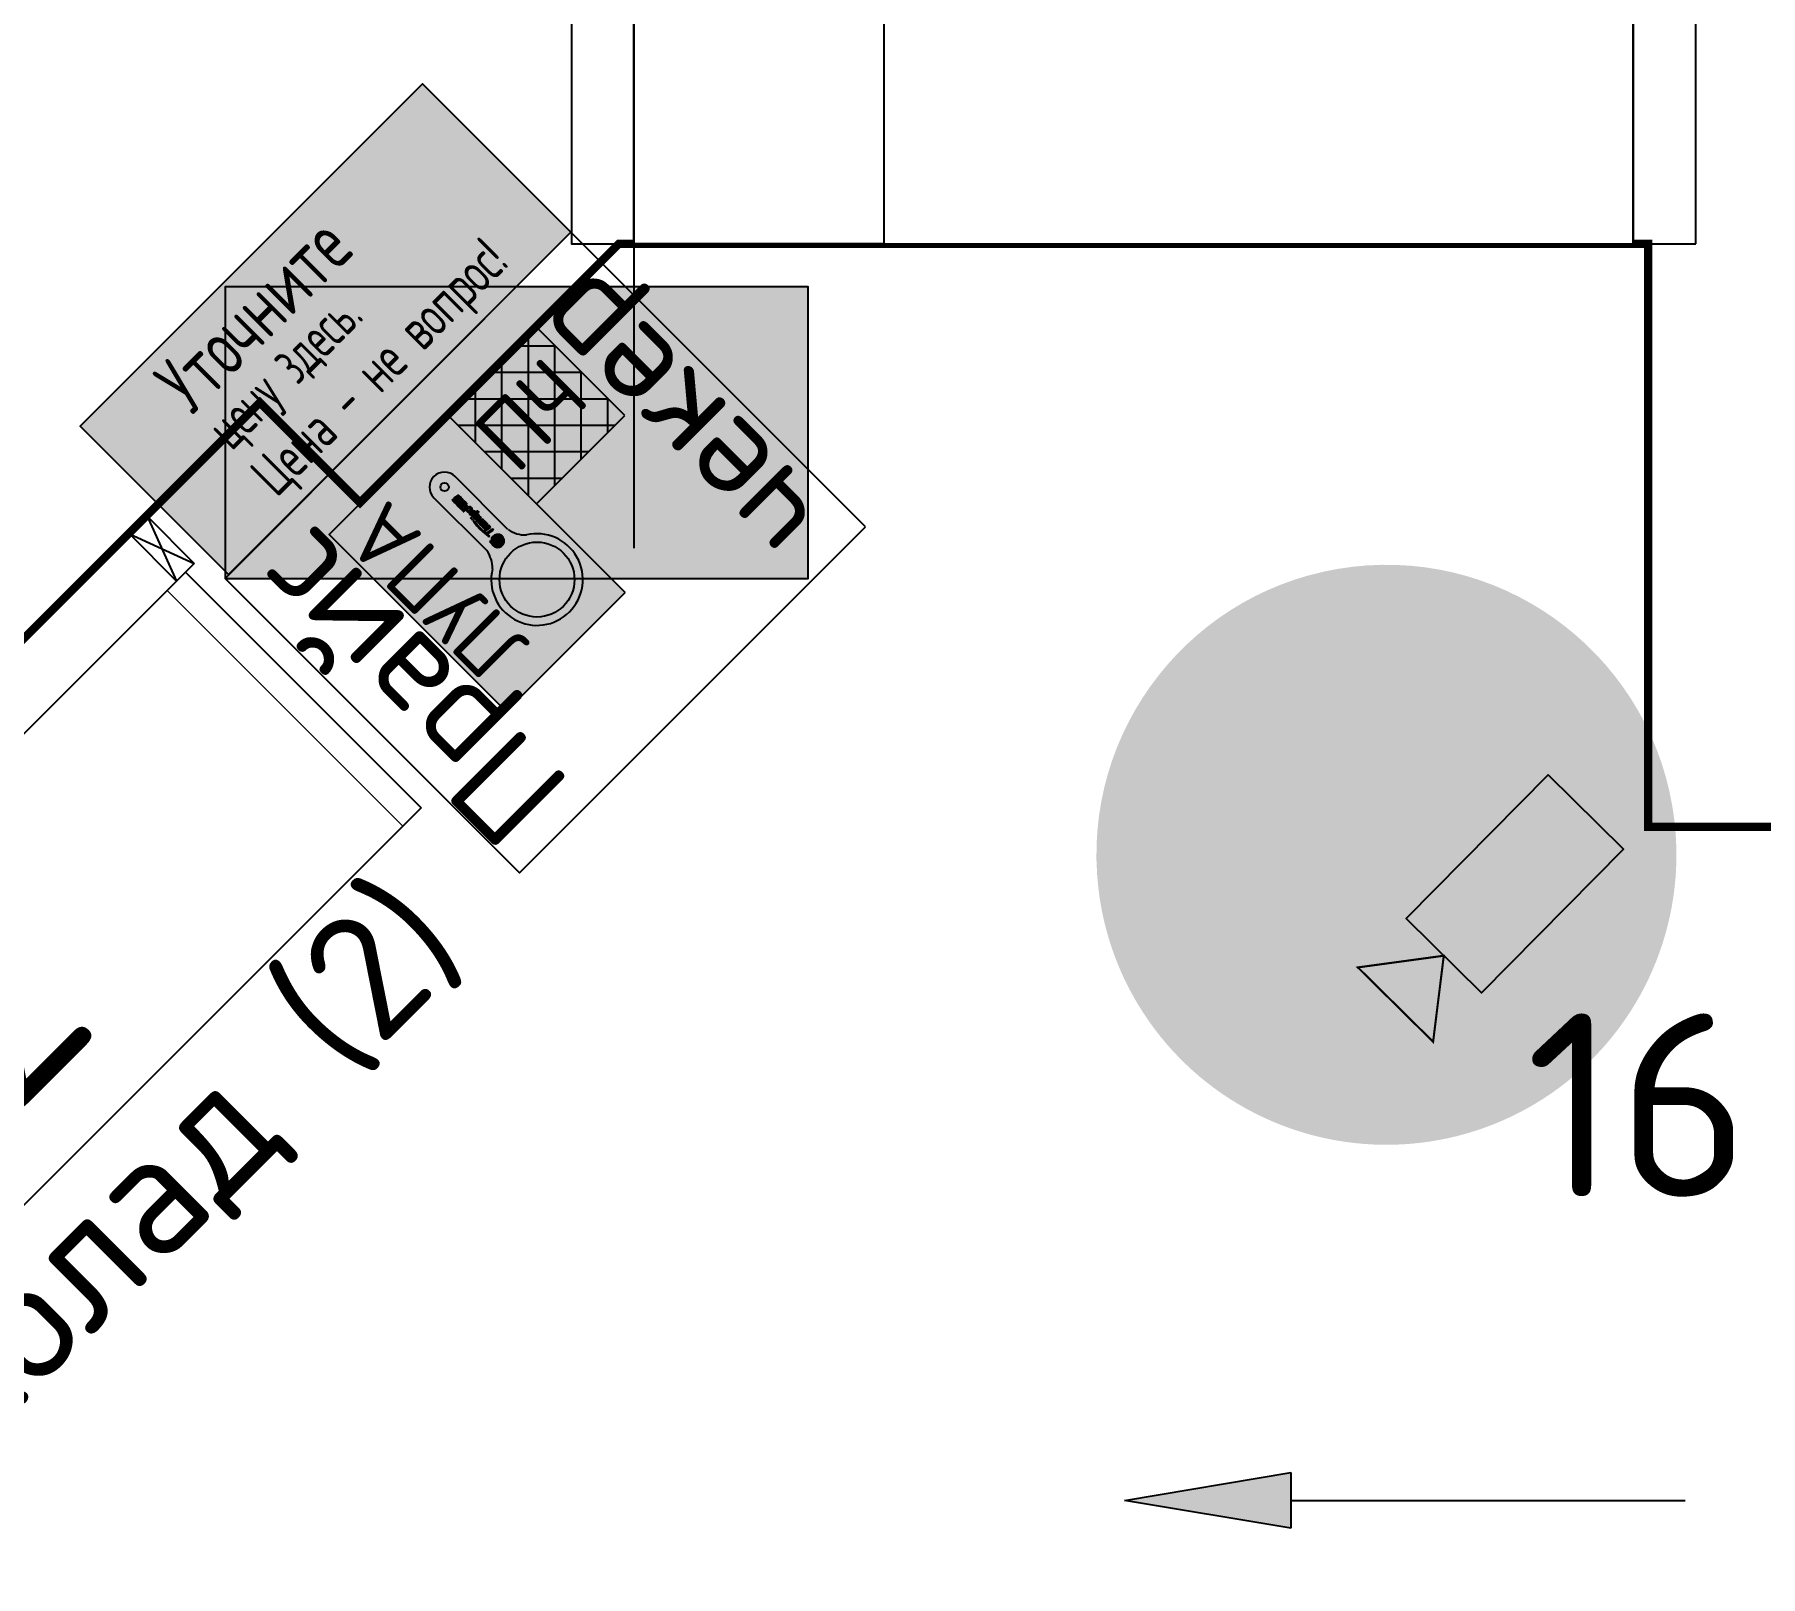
# Model space of a CAD drawing. Extents: x 2032930 to 2119419, y 2254097 to 2318481.
# Drawn here: x 2082272 to 2084344, y 2292829 to 2294681 of the extents above; entities that cross this region are included whole.
import ezdxf
from ezdxf.enums import TextEntityAlignment as Align

# ---------------------------------------------------------------- set-up
doc = ezdxf.new("R2010")
doc.units = 0
doc.header["$LTSCALE"] = 50
doc.set_wipeout_variables(frame=1)
doc.layers.get('0').update_dxf_attribs({"linetype": 'CONTINUOUS'})
doc.layers.get('Defpoints').update_dxf_attribs({"linetype": 'CONTINUOUS'})
for name, color, linetype in [('ST', 7, 'CONTINUOUS'), ('Вспомогательные надписи', 7, 'CONTINUOUS'), ('ДВЕРИ JDA', 86, 'CONTINUOUS'), ('ДВЕРИ УСТАНАВЛИВАЕМЫЕ', 86, 'CONTINUOUS'), ('ДВЕРИ_НАПРАВЛЕНИЕ JDA', 86, 'CONTINUOUS'), ('Оборудование ИТ', 90, 'CONTINUOUS'), ('ПОКУПАТЕЛЬСКИЕ ПОТОКИ', 7, 'CONTINUOUS'), ('ПРОЕМЫ JDA', 7, 'CONTINUOUS'), ('ТО_ТП', 6, 'CONTINUOUS'), ('ТО_ТП_JDA', 6, 'CONTINUOUS'), ('ТО_ТП_ТЕКСТ JDA', 7, 'CONTINUOUS'), ('ТО_ТП_ТЕКСТ ТП', 7, 'CONTINUOUS'), ('ТОВАРНЫЕ ГРУППЫ JDA', 7, 'CONTINUOUS')]:
    doc.layers.add(name, color=color, linetype=linetype)
doc.layers.add('Стены обмер', color=250, linetype='CONTINUOUS', lineweight=20)
doc.styles.get("Standard").update_dxf_attribs({"font": 'isocpeur.ttf'})

# ---------------------------------------------------------------- blocks, each defined once
blk = doc.blocks.new('*U172')
at = {"color": 7, "true_color": 0xf2f2f2}
blk.add_wipeout([(-900, 365.4), (0, 365.4), (0, 1255.4), (-900, 1255.4)], dxfattribs=at).dxf.layer = 'Defpoints'
at = {"layer": 'ДВЕРИ JDA'}
blk.add_line((-900, 365.4), (-900, 1255.4), dxfattribs=at)
at = {"layer": 'ДВЕРИ JDA', "color": 76}
for points in [[(-975, 1255.4), (-975, 365.4), (-900, 365.4), (-900, 1255.4)], [(-900, 365.4), (-900, -534.6), (-850, -534.6), (-850, 365.4)]]:
    blk.add_lwpolyline(points, close=True, dxfattribs=at)
at = {"color": 7, "true_color": 0xf2f2f2}
blk.add_wipeout([(0, 365.4), (300, 365.4), (300, 1255.4), (0, 1255.4)], dxfattribs=at).dxf.layer = 'Defpoints'
at = {"layer": 'ДВЕРИ JDA'}
blk.add_line((300, 0), (300, 1620.8), dxfattribs=at)
at = {"layer": 'ДВЕРИ JDA', "color": 76}
for points in [[(300, 1255.4), (300, 365.4), (375, 365.4), (375, 1255.4)], [(300, 365.4), (300, 65.4), (250, 65.4), (250, 365.4)]]:
    blk.add_lwpolyline(points, close=True, dxfattribs=at)
at = {"layer": 'ДВЕРИ_НАПРАВЛЕНИЕ JDA'}
for centre, radius, start, end in [((-900, 365.1), 900, 270, 0), ((300, 365.4), 300, 180, 270)]:
    blk.add_arc(centre, radius, start, end, dxfattribs=at)
at = {"layer": 'ПРОЕМЫ JDA', "transparency": 33554457}
for points in [[(-900, 365.4), (0, 365.4), (0, 1255.4), (-900, 1255.4)], [(0, 1255.4), (300, 1255.4), (300, 365.4), (0, 365.4)]]:
    blk.add_lwpolyline(points, close=True, dxfattribs=at)
blk = doc.blocks.new('В2 стеллаж 400')
at = {"layer": 'ТО_ТП', "color": 212, "lineweight": 5}
for p, q in [((-1233.9, -480), (-1233.9, -80)), ((-46.1, -480), (-46.1, -80))]:
    blk.add_line(p, q, dxfattribs=at)
at = {"layer": 'ТО_ТП_JDA'}
blk.add_lwpolyline([(-15, -480), (-1265, -480), (-1265, -80), (-15, -80)], close=True, dxfattribs=at)
at = {"layer": 'ТО_ТП_ТЕКСТ JDA', "lineweight": 40}
blk.add_text('В2', height=240, dxfattribs=at).set_placement((-650.7, -397), align=Align.CENTER)
blk = doc.blocks.new('СБ Стойка H1700')
at = {"layer": 'ТО_ТП', "color": 212}
for p, q in [((-30, 0), (0, -80)), ((0, 0), (-30, -80))]:
    blk.add_line(p, q, dxfattribs=at)
blk.add_lwpolyline([(0, -80), (-30, -80), (-30, 0), (0, 0)], close=True, dxfattribs=at)
blk = doc.blocks.new('*U274')
at = {"layer": 'ТО_ТП'}
for p in [(-1250, 0), (0, 0), (0, 0), (0, 0), (-1250, 0)]:
    blk.add_blockref('СБ Стойка H1700', p, dxfattribs=at)
at = {"layer": 'ТО_ТП', "linetype": 'ByBlock'}
blk.add_blockref('В2 стеллаж 400', (0, 0), dxfattribs=at)
blk = doc.blocks.new('*U492')
at = {"layer": 'ТОВАРНЫЕ ГРУППЫ JDA', "insert": (0, 0), "char_height": 150, "width": 1222.797, "attachment_point": 1}
blk.add_mtext('Шоколад (2)', dxfattribs=at)
blk = doc.blocks.new('Уточните цену')
at = {"layer": 'ТО_ТП'}
blk.add_hatch(color=1, dxfattribs=at).paths.add_polyline_path([(-581.2, 0), (-78.1, 0), (0, 0), (0, -126.1), (0, -252.2), (-367, -252.2), (-581.2, -252.2)])
at = {"layer": 'ТО_ТП', "color": 1}
blk.add_lwpolyline([(-581.2, -252.2), (0, -252.2), (0, 0), (-581.2, 0)], close=True, dxfattribs=at)
at = {"layer": 'ТО_ТП_ТЕКСТ ТП', "color": 2}
for s, height, width, p in [('Уточните ', 70, 0.7, (-323.2, -86.6)), ('цену здесь. ', 50, 0.65, (-350.5, -150.5)), ('Цена - не вопрос!', 50, 0.7, (-277, -228.3))]:
    blk.add_text(s, height=height, dxfattribs=dict(at, width=width)).set_placement(p, align=Align.CENTER)
blk = doc.blocks.new('ПЧ')
at = {"layer": 'ТО_ТП'}
h = blk.add_hatch(dxfattribs=at)
h.set_pattern_fill('ANSI37', color=3, scale=10, angle=90)
h.set_pattern_definition([(135, (-959929.147, 88199.45), (-22.4506403, -22.4506403), []), (225, (-959929.147, 88199.45), (22.4506403, -22.4506403), [])])
h.paths.add_polyline_path([(0, -150), (0, 0), (-150, 0), (-150, -150)])
at = {"layer": 'ТО_ТП_JDA', "color": 3}
blk.add_lwpolyline([(0, -150), (0, 0), (-150, 0), (-150, -150)], close=True, dxfattribs=at)
at = {"layer": 'ТО_ТП_ТЕКСТ JDA', "color": 1}
blk.add_text('ПЧ', height=80, dxfattribs=at).set_placement((-79, -109.6), align=Align.CENTER)
blk = doc.blocks.new('ЛУПА')
at = {"layer": 'ТО_ТП'}
h = blk.add_hatch(color=2, dxfattribs=at)
h.paths.add_polyline_path([(-202.2, 0), (-202.2, -300.4), (0, -300.4), (0, 0)])
edge = h.paths.add_edge_path(flags=16)
edge.add_arc((-63.9, -57.6), 18, 0, 180, ccw=False)
edge.add_line((-45.9, -57.6), (-45.9, -147.4))
edge.add_arc((-11.3, -142), 35, 188.9816, 227.2648)
edge.add_arc((-63.9, -214.6), 55, 121.6158, 418.3842, ccw=False)
edge.add_arc((-116.5, -142), 35, 312.7352, 351.0184)
edge.add_line((-81.9, -147.4), (-81.9, -57.6))
edge = h.paths.add_edge_path(flags=0)
edge.add_arc((-63.9, -57.6), 5, 90, 450)
edge = h.paths.add_edge_path(flags=0)
edge.add_arc((-63.9, -214.6), 45, 90, 450)
h = blk.add_hatch(color=1, dxfattribs=at)
h.paths.add_polyline_path([(-81.9, -57.6), (-81.9, -147.4, -0.168613), (-92.7, -167.7, 3.532063), (-35.1, -167.7, -0.168613), (-45.9, -147.4), (-45.9, -57.6, 1)])
h.paths.add_polyline_path([(-63.9, -169.6, -1), (-63.9, -259.6, -1)], flags=16)
h.paths.add_polyline_path([(-63.9, -52.6, -1), (-63.9, -62.6, -1)], flags=16)
for color, points in [(62, [(-68.1, -76.5), (-67.1, -76.2, 0.74004), (-67.1, -75.9), (-68.1, -75.7), (-67.1, -75.4, 0.961842), (-67.2, -75.2), (-68.5, -75.5, 0.73587), (-68.5, -75.8), (-67.5, -76.1), (-68.5, -76.3, 0.73587), (-68.5, -76.6), (-67.2, -77, 0.961842), (-67.1, -76.7)]), (62, [(-68.4, -80.3, 0.754331), (-68.1, -81.2), (-67.5, -81.2, 0.754331), (-67.3, -80.3, 0.928267), (-67.4, -80.5, -0.638079), (-67.5, -81), (-68.1, -81, -0.638079), (-68.2, -80.5, 0.928267)]), (62, [(-68.6, -85.6, 0.414214), (-68.5, -85.7), (-67.1, -85.7, 0.414214), (-67, -85.6), (-67, -84.9, 1), (-67.3, -84.9), (-67.3, -85.4, -0.414214), (-67.3, -85.5), (-67.6, -85.5, -0.414214), (-67.7, -85.4), (-67.7, -84.9, 1), (-67.9, -84.9), (-67.9, -85.4, -0.414214), (-68, -85.5), (-68.3, -85.5, -0.414214), (-68.4, -85.4), (-68.4, -84.9, 1), (-68.6, -84.9)]), (62, [(-68.5, -89.9, 1), (-68.5, -90.2), (-67.1, -90.2, 1), (-67.1, -89.9), (-68, -89.5), (-67.1, -89.5, 1), (-67.1, -89.2), (-68.5, -89.2, 1), (-68.5, -89.5), (-67.6, -89.9)]), (62, [(-67.1, -91.5), (-68.5, -91.5, 1), (-68.5, -91.7), (-67.9, -91.7), (-67.9, -92.2), (-68.5, -92.2, 1), (-68.5, -92.4), (-67.1, -92.4, 1), (-67.1, -92.2), (-67.6, -92.2), (-67.6, -91.7), (-67.1, -91.7, 1)]), (62, [(-68.5, -94.4, 1), (-68.4, -94.7), (-67.8, -94.3), (-67.2, -94.7, 1), (-67.1, -94.4), (-68.4, -93.7, 1), (-68.5, -93.9), (-68.1, -94.2)]), (82, [(-71.3, -143.4, 0.139682), (-68.9, -150.1, 0.102383)]), (62, [(-71.3, -143.4, -0.102383), (-68.9, -150.1, 0.531456)])]:
    blk.add_hatch(color=color, dxfattribs=at).paths.add_polyline_path(points)
h = blk.add_hatch(color=62, dxfattribs=at)
h.paths.add_polyline_path([(-68.5, -78.4, 0.737843), (-68.5, -78.6), (-67.2, -79, 0.961842), (-67.1, -78.7), (-67.3, -78.7), (-67.3, -78.3), (-67.1, -78.3, 0.961842), (-67.2, -78)])
h.paths.add_polyline_path([(-67.6, -78.4), (-67.6, -78.6), (-68.1, -78.5)], flags=16)
h = blk.add_hatch(color=62, dxfattribs=at)
h.paths.add_polyline_path([(-67.7, -83, 1), (-68.6, -83), (-68.6, -83.3, 0.414214), (-68.5, -83.5), (-67.1, -83.5, 1), (-67.1, -83.2), (-67.7, -83.2)])
h.paths.add_polyline_path([(-67.9, -83), (-67.9, -83.2, -0.414214), (-68, -83.2), (-68.3, -83.2, -0.414214), (-68.4, -83.2), (-68.4, -83, -1)], flags=16)
at = {"layer": 'ТО_ТП', "true_color": 0xf5fef1}
h = blk.add_hatch(color=7, dxfattribs=at)
h.paths.add_polyline_path([(-61.4, -81.9), (-60.3, -82), (-59.4, -81.8), (-58.9, -81.4), (-58.6, -80.7), (-58.9, -79.8), (-59.2, -79.3), (-59.9, -78.8), (-60.8, -77.9), (-60.9, -77.6), (-59.1, -77.9), (-58.8, -77.9), (-58.9, -76.4), (-59.4, -76.2), (-65.3, -75), (-65.5, -75), (-65.5, -76.5), (-65.1, -76.8), (-65.5, -77.1), (-65.6, -78.7), (-65.5, -79.3), (-64.9, -79.9), (-64, -80.6), (-63.1, -81.2), (-62.3, -81.6)])
h.paths.add_polyline_path([(-62, -80.2), (-63, -79.6), (-63.8, -79.1), (-64.4, -78.4), (-64.4, -77), (-64.2, -77), (-63.3, -77.3), (-62.1, -77.9), (-61.2, -78.7), (-60.7, -79.1), (-60.5, -80), (-61, -80.3)], flags=16)
for points in [[(-59.2, -88.1), (-58.8, -88), (-58.8, -86.6), (-59.1, -86.2), (-59.8, -86.2), (-61.1, -86.1), (-62, -85.8), (-61.3, -85.2), (-59, -84.5), (-58.8, -84.1), (-58.8, -82.5), (-59.2, -82.3), (-59.8, -82.5), (-60.3, -82.8), (-61.8, -83.6), (-62.5, -84), (-63.3, -83.3), (-64.2, -82.1), (-64.9, -81.5), (-65.3, -81), (-65.4, -81), (-65.5, -81.3), (-65.5, -82.3), (-65.5, -82.8), (-65.4, -83.1), (-64.8, -83.6), (-64.2, -84.1), (-63, -85.2), (-63.1, -85.5), (-63.4, -85.4), (-64.3, -85.2), (-64.9, -85.2), (-65.5, -85), (-65.6, -85.2), (-65.6, -86.5), (-65.5, -86.8)], [(-62.1, -93.9), (-61.5, -93.9), (-60.9, -93.7), (-60.7, -93.4), (-60.6, -92.7), (-60.7, -92.2), (-61.3, -91.4), (-62, -90.6), (-62.4, -90.2), (-59.2, -90.7), (-58.9, -90.6), (-59, -88.9), (-59.2, -88.6), (-65.3, -87.7), (-65.6, -87.9), (-65.5, -89.5), (-65.1, -89.6), (-64.1, -89.9), (-63.4, -90.5), (-62.6, -91.5), (-62.7, -92), (-63.1, -92.2), (-63.8, -92), (-64.5, -91.8), (-65.4, -91.7), (-65.6, -91.9), (-65.5, -93.1), (-65.5, -93.3)], [(-67.9, -137.7), (-66.9, -137.7), (-67, -137.1), (-67.3, -135.1), (-67.3, -133.9), (-58.7, -135.7), (-58.7, -133.7), (-67.6, -132.1), (-67.9, -129.6), (-59.7, -131.1), (-58.6, -131.2), (-58.7, -129.4), (-68.1, -127.8), (-68.2, -126.1), (-68.1, -121.3), (-68, -117.9), (-67.7, -113.6), (-67.4, -110.6), (-68.5, -110.5), (-68.7, -112), (-69.4, -118.1), (-69.5, -122.8), (-69.5, -126.9), (-69.1, -131.5), (-68.3, -136.3)], [(-68.3, -108.3), (-68.4, -109.4), (-67.3, -109.5), (-67.2, -108.4)], [(-68.1, -107.2), (-67.1, -107.3), (-67, -106.2), (-68, -106.1)], [(-65.5, -121), (-59.2, -122.4), (-58.7, -122.3), (-58.7, -120.7), (-59, -120.5), (-60.2, -120.4), (-61.6, -119.8), (-62.7, -119.3), (-63.4, -118.4), (-63.7, -117.5), (-61.7, -117.7), (-59, -118.6), (-58.7, -118.5), (-58.8, -117.3), (-59.2, -117.1), (-61.6, -116.4), (-62.8, -115.6), (-63.7, -114.3), (-63.7, -113.9), (-62.9, -113.9), (-59, -114.6), (-58.8, -114.5), (-58.8, -113.4), (-59.4, -113.1), (-64.5, -112.2), (-65.4, -112.6), (-65.5, -113.6), (-64.9, -114.4), (-63.2, -116.3), (-65.1, -116.2), (-65.4, -116.4), (-65.5, -117.4), (-65.3, -117.7), (-64.9, -118.3), (-64, -119.2), (-63.5, -119.6), (-63.5, -119.8), (-65.5, -119.2)]]:
    blk.add_hatch(color=7, dxfattribs=at).paths.add_polyline_path(points)
at = {"layer": 'ТО_ТП'}
h = blk.add_hatch(color=62, dxfattribs=at)
h.paths.add_polyline_path([(-68.6, -87.8, 0.414214), (-68.5, -88), (-67.1, -88, 0.414214), (-67, -87.8), (-67, -87.3, 0.414214), (-67.3, -87), (-67.5, -87, 0.383716), (-67.8, -87.3, 0.169792), (-68.1, -87.2), (-68.3, -87.2, 0.414214), (-68.6, -87.4)])
h.paths.add_polyline_path([(-67.7, -87.7), (-67.7, -87.4, -0.340247), (-67.5, -87.2, -0.357412), (-67.3, -87.4), (-67.3, -87.7)], flags=16)
h.paths.add_polyline_path([(-68.4, -87.7), (-68.4, -87.6, -0.35716), (-68.2, -87.4, -0.324936), (-67.9, -87.6), (-67.9, -87.7)], flags=16)
at = {"layer": 'ТО_ТП', "true_color": 0xf5fef1}
h = blk.add_hatch(color=7, dxfattribs=at)
h.paths.add_polyline_path([(-61.9, -100.4), (-60.1, -100.4), (-59.5, -100.1), (-58.8, -99.4), (-58.5, -98.5), (-58.6, -96.7), (-59.6, -95.5), (-61.3, -94.5), (-62.3, -94.2), (-63.9, -94), (-64.7, -94.4), (-65.3, -95.1), (-65.5, -95.7), (-65.5, -97.1), (-65.3, -98.2), (-64.7, -98.7), (-64.5, -99.1), (-62.8, -100.2)])
h.paths.add_polyline_path([(-62.7, -98.5), (-63.8, -97.8), (-64.2, -97.4), (-64.3, -96.7), (-64, -96), (-63, -95.9), (-62, -96.1), (-61.1, -96.4), (-60.3, -96.6), (-60, -97.4), (-60, -98.4), (-60.3, -98.6), (-61.6, -98.6)], flags=16)
h = blk.add_hatch(color=7, dxfattribs=at)
h.paths.add_polyline_path([(-65.4, -106), (-56.1, -107.8), (-55.9, -107.7), (-55.9, -106.4), (-56.2, -106.1), (-57.3, -105.9), (-57.9, -105.6), (-58.7, -105.6), (-58.7, -104.6), (-58.6, -103.7), (-59.4, -102.5), (-60.5, -101.4), (-61.6, -100.8), (-62.9, -100.5), (-64.2, -100.3), (-65.2, -100.5), (-65.5, -100.9), (-65.5, -101.8), (-65.4, -102.7), (-64.8, -103.4), (-63.9, -103.9), (-63.3, -104.4), (-63.3, -104.7), (-65.4, -104.3)])
h.paths.add_polyline_path([(-63, -103.7), (-63.4, -103.4), (-63.9, -103), (-63.8, -102.3), (-63.6, -102), (-61.8, -102.4), (-61.2, -102.7), (-60.1, -103.6), (-60, -104.4), (-60.1, -105.4), (-60.5, -105.4)], flags=16)
h = blk.add_hatch(color=7, dxfattribs=at)
h.paths.add_polyline_path([(-62.4, -112), (-61.4, -112.2), (-60.5, -112.3), (-59.9, -112.2), (-59.2, -111.9), (-58.8, -111.5), (-58.6, -110.1), (-58.7, -109), (-58.9, -108.2), (-59.3, -107.7), (-60.1, -107.4), (-60.3, -107.7), (-60.3, -108), (-60.1, -108.6), (-60, -109.2), (-60, -110.2), (-60.8, -111), (-61.7, -111), (-61.6, -110.2), (-61.6, -109.3), (-61.8, -108.7), (-61.9, -108.1), (-62.5, -107.6), (-63, -107.2), (-63.7, -106.8), (-64.3, -106.7), (-64.9, -106.9), (-65.3, -107.1), (-65.5, -107.5), (-65.6, -108.1), (-65.5, -108.7), (-65.5, -109.3), (-65.4, -109.8), (-65.1, -110.3), (-64.7, -110.8), (-64.2, -111.3), (-63.5, -111.6)])
h.paths.add_polyline_path([(-64.2, -109.6), (-64.3, -109), (-64.2, -108.4), (-63.8, -108.2), (-63, -108.7), (-62.8, -109.6), (-62.8, -110.3), (-62.8, -110.7), (-63.7, -110.4)], flags=16)
h = blk.add_hatch(color=7, dxfattribs=at)
h.paths.add_polyline_path([(-65.4, -125.8), (-64.9, -126.7), (-64.4, -127.3), (-63.7, -127.8), (-62.9, -127.8), (-62.5, -127.6), (-62.1, -127.1), (-61.9, -126.5), (-59.4, -128.8), (-58.9, -129), (-58.7, -128.7), (-58.6, -127.7), (-58.8, -127.4), (-61.6, -125.2), (-61.8, -124.8), (-61.6, -124.6), (-59.5, -125.2), (-58.9, -125.3), (-58.7, -125.2), (-58.7, -123.6), (-58.8, -123.4), (-65.4, -122.4), (-65.5, -125)])
h.paths.add_polyline_path([(-64.3, -125.4), (-64.3, -124.3), (-64.3, -124.2), (-62.6, -124.5), (-62.6, -125.7), (-62.9, -126.2), (-63.7, -126.1)], flags=16)
h = blk.add_hatch(color=7, dxfattribs=at)
h.paths.add_polyline_path([(-71.8, -145.3, 10.87382), (-70.2, -142.9, -0.05711), (-69.2, -143.5, -0.814001), (-58.3, -150.8, 0.101464), (-59.2, -146.9, 0.170285), (-61.3, -144.8, 0.100507), (-62.2, -144.5, 0.061949), (-63.4, -144.5, 0.137499), (-64.6, -145.1, 0.171574), (-65.6, -146.8, 0.107239), (-65.3, -149.3, -0.41491), (-65.4, -149.4), (-66.5, -149.3, 0.323228), (-66.6, -149.3), (-67.6, -150.9, 0.559883), (-67.6, -151), (-63.4, -151.8, 0.667503), (-63.3, -151.6, -0.060013), (-63.9, -149.9, -0.175402), (-63.6, -148.1, -0.184638), (-63, -147.5, -0.256132), (-61.7, -147.7, -0.184413), (-60.5, -149.2, -0.120265), (-60.4, -152.2, 0.382377), (-60.3, -152.3), (-59.4, -152.6, -0.745905), (-71.1, -147.5, 0.075641), (-68.9, -151.4, 0.654966), (-72.1, -142.4, 0.049676)])
h.paths.add_polyline_path([(-71.3, -143.4, -0.531456), (-68.9, -150.1, -0.139682)], flags=16)
at = {"layer": 'ТО_ТП'}
h = blk.add_hatch(color=1, dxfattribs=at)
edge = h.paths.add_edge_path(flags=16)
edge.add_arc((-67.3, -143.8), 0.561, 90, 450)
edge = h.paths.add_edge_path()
edge.add_arc((-64.5, -148.3), 6.67, 172.9654, 319.8432)
edge.add_arc((-57.3, -142.2), 14.8, 200.9336, 218.2362)
edge.add_arc((-72.5, -147.6), 5.19, 312.9717, 445.8655)
edge.add_arc((-64.5, -148.3), 6.67, 337.8169, 494.3993)
edge.add_arc((-68.4, -151.1), 10.1, 361.744, 384.9186)
edge.add_arc((-63.2, -148.8), 4.41, 384.9813, 423.637)
edge.add_arc((-62.6, -147), 2.54, 419.0196, 441.9771)
edge.add_arc((-62.8, -149), 4.56, 443.0987, 457.2782)
edge.add_arc((-62.9, -147), 2.58, 100.7079, 132.024)
edge.add_arc((-62.6, -147.3), 2.96, 131.665, 170.6077)
edge.add_arc((-59.9, -147.5), 5.75, 173.5416, 198.0254)
edge.add_arc((-65.4, -149.3), 0.125, 282.6198, 372.7559)
edge.add_line((-66.5, -149.3), (-65.4, -149.4))
edge.add_arc((-66.5, -149.4), 0.166, 440.9581, 514.1446)
edge.add_line((-67.6, -150.9), (-66.6, -149.3))
edge.add_arc((-67.5, -150.9), 0.0965, 137.8803, 254.8552)
edge.add_line((-67.6, -151), (-63.4, -151.8))
edge.add_arc((-63.4, -151.7), 0.148, 259.8696, 394.7625)
edge.add_arc((-56.7, -148.2), 7.45, 193.823, 207.5605)
edge.add_arc((-61.3, -149.4), 2.7, 151.2534, 191.0477)
edge.add_arc((-62.5, -148.7), 1.28, 111.8816, 153.7262)
edge.add_arc((-62.5, -148.7), 1.34, 414.5287, 471.9946)
edge.add_arc((-63.1, -150), 2.75, 376.814, 418.6089)
edge.add_arc((-66.5, -150.8), 6.26, 347.5342, 374.9652)
edge.add_arc((-60.3, -152.2), 0.153, 179.5059, 263.2087)
edge.add_line((-60.3, -152.3), (-59.4, -152.6))
h = blk.add_hatch(color=1, dxfattribs=at)
h.paths.add_polyline_path([(-67.5, -151, -0.608241), (-67.6, -150.9), (-66.6, -149.3, -0.330653), (-66.5, -149.3), (-65.4, -149.4, 0.41491), (-65.3, -149.3, -0.107239), (-65.6, -146.8, -0.171574), (-64.6, -145.1, -0.137499), (-63.4, -144.5, -0.061949), (-62.2, -144.5, -0.100507), (-61.3, -144.8, -0.170285), (-59.2, -146.9, -0.101464), (-58.3, -150.8, 0.814001), (-69.2, -143.5, -0.453449), (-68.9, -151.4, -0.075641), (-71.1, -147.5, 0.745905), (-59.4, -152.6), (-60.3, -152.3, -0.382377), (-60.4, -152.2, 0.120265), (-60.5, -149.2, 0.184413), (-61.7, -147.7, 0.256132), (-63, -147.5, 0.184638), (-63.6, -148.1, 0.175402), (-63.9, -149.9, 0.060013), (-63.3, -151.6, -0.678693), (-63.4, -151.8)])
h.paths.add_polyline_path([(-67.3, -144.3, -1), (-67.3, -143.2, -1)], flags=16)
h.paths.add_polyline_path([(-67, -143.5), (-67.3, -143.8), (-67.3, -143.6, 0.456115), (-67.7, -143.6), (-67.7, -144), (-66.9, -144, -3.609593)], flags=0)
h.paths.add_polyline_path([(-66.9, -143.9), (-67.2, -143.9), (-66.9, -143.6, -0.158239)], flags=0)
h.paths.add_polyline_path([(-67.4, -143.9), (-67.7, -143.9), (-67.7, -143.6, -0.406434), (-67.4, -143.6)], flags=0)
h = blk.add_hatch(color=255, dxfattribs=at)
h.paths.add_polyline_path([(-67.3, -144.3, 1), (-67.3, -143.2, 1)])
h.paths.add_polyline_path([(-67.7, -143.9), (-67.7, -143.6, -0.406434), (-67.4, -143.6), (-67.4, -143.9)], flags=16)
h.paths.add_polyline_path([(-66.9, -144, -3.609593), (-67, -143.5), (-67.3, -143.8), (-67.3, -143.6, 0.456115), (-67.7, -143.6), (-67.7, -144)], flags=16)
h.paths.add_polyline_path([(-67.2, -143.9), (-66.9, -143.6, -0.158239), (-66.9, -143.9)], flags=16)
at = {"layer": 'ТО_ТП', "true_color": 0xf0ffff}
blk.add_hatch(color=7, dxfattribs=at).paths.add_polyline_path([(-63.9, -169.6, 1), (-63.9, -259.6, 1)])
at = {"color": 5}
blk.add_lwpolyline([(0, -300.4), (0, 0), (-202.2, 0), (-202.2, -300.4)], close=True, dxfattribs=at)
at = {"layer": 'ТО_ТП'}
for p, q in [((-81.9, -147.4), (-81.9, -57.6)), ((-45.9, -147.4), (-45.9, -57.6))]:
    blk.add_line(p, q, dxfattribs=at)
at = {"layer": 'ТО_ТП', "color": 62}
for p, q in [((-68.5, -75.5), (-67.2, -75.2)), ((-68.5, -75.8), (-67.5, -76.1)), ((-68.5, -76.3), (-67.5, -76.1)), ((-68.5, -76.6), (-67.2, -77)), ((-68.5, -78.4), (-67.2, -78)), ((-68.5, -78.6), (-67.2, -79)), ((-68.1, -75.7), (-67.1, -75.4)), ((-68.1, -75.7), (-67.1, -75.9)), ((-68.1, -76.5), (-67.1, -76.2)), ((-68.1, -76.5), (-67.1, -76.7)), ((-68.1, -78.5), (-67.6, -78.4)), ((-68.1, -78.5), (-67.6, -78.6)), ((-68.1, -81), (-67.5, -81)), ((-68.1, -81.2), (-67.5, -81.2)), ((-67.6, -78.6), (-67.6, -78.4)), ((-67.3, -78.3), (-67.1, -78.3)), ((-67.3, -78.7), (-67.3, -78.3)), ((-67.3, -78.7), (-67.1, -78.7)), ((-68.6, -83), (-68.6, -83.3)), ((-68.6, -85.6), (-68.6, -84.9)), ((-68.6, -87.8), (-68.6, -87.4)), ((-68.5, -83.5), (-67.1, -83.5)), ((-68.5, -85.7), (-67.1, -85.7)), ((-68.5, -88), (-67.1, -88)), ((-68.5, -89.2), (-67.1, -89.2)), ((-68.5, -89.5), (-67.6, -89.9)), ((-68.5, -89.9), (-67.6, -89.9)), ((-68.5, -90.2), (-67.1, -90.2)), ((-68.5, -91.5), (-67.1, -91.5)), ((-68.5, -91.7), (-67.9, -91.7)), ((-68.5, -92.2), (-67.9, -92.2)), ((-68.5, -92.4), (-67.1, -92.4)), ((-68.1, -94.2), (-68.5, -93.9)), ((-68.1, -94.2), (-68.5, -94.4)), ((-68.4, -83), (-68.4, -83.2)), ((-68.4, -84.9), (-68.4, -85.4)), ((-68.4, -87.7), (-68.4, -87.6)), ((-68.4, -87.7), (-67.9, -87.7)), ((-67.1, -94.4), (-68.4, -93.7)), ((-67.8, -94.3), (-68.4, -94.7)), ((-68.3, -83.2), (-68, -83.2)), ((-68.3, -85.5), (-68, -85.5)), ((-68.3, -87.2), (-68.1, -87.2)), ((-68, -89.5), (-67.1, -89.5)), ((-68, -89.5), (-67.1, -89.9)), ((-67.9, -83), (-67.9, -83.2)), ((-67.9, -84.9), (-67.9, -85.4)), ((-67.9, -87.6), (-67.9, -87.7)), ((-67.9, -91.7), (-67.9, -92.2)), ((-67.2, -94.7), (-67.8, -94.3)), ((-67.7, -83), (-67.7, -83.2)), ((-67.7, -83.2), (-67.1, -83.2)), ((-67.7, -84.9), (-67.7, -85.4)), ((-67.7, -87.4), (-67.7, -87.7)), ((-67.7, -87.7), (-67.3, -87.7)), ((-67.6, -85.5), (-67.3, -85.5)), ((-67.6, -91.7), (-67.1, -91.7)), ((-67.6, -91.7), (-67.6, -92.2)), ((-67.6, -92.2), (-67.1, -92.2)), ((-67.5, -87), (-67.3, -87)), ((-67.3, -84.9), (-67.3, -85.4)), ((-67.3, -87.7), (-67.3, -87.4)), ((-67, -85.6), (-67, -84.9)), ((-67, -87.8), (-67, -87.3))]:
    blk.add_line(p, q, dxfattribs=at)
at = {"layer": 'ТО_ТП', "color": 1}
for p, q in [((-69.4, -118.1), (-69.5, -122.8)), ((-69.5, -122.8), (-69.5, -126.9)), ((-68.7, -112), (-69.4, -118.1)), ((-68.5, -110.5), (-68.7, -112)), ((-67.4, -110.6), (-68.5, -110.5)), ((-68.4, -109.4), (-68.3, -108.3)), ((-68.4, -109.4), (-67.3, -109.5)), ((-68.3, -108.3), (-67.2, -108.4)), ((-68.2, -126.1), (-68.1, -121.3)), ((-68.1, -107.2), (-68, -106.1)), ((-68.1, -107.2), (-67.1, -107.3)), ((-68.1, -121.3), (-68, -117.9)), ((-68, -106.1), (-67, -106.2)), ((-68, -117.9), (-67.7, -113.6)), ((-67.7, -113.6), (-67.4, -110.6)), ((-67.3, -109.5), (-67.2, -108.4)), ((-67.1, -107.3), (-67, -106.2)), ((-69.5, -126.9), (-69.1, -131.5)), ((-69.1, -131.5), (-68.3, -136.3)), ((-68.3, -136.3), (-67.9, -137.7)), ((-68.1, -127.8), (-68.2, -126.1)), ((-58.7, -129.4), (-68.1, -127.8)), ((-67.9, -129.6), (-59.7, -131.1)), ((-67.6, -132.1), (-67.9, -129.6)), ((-67.9, -137.7), (-66.9, -137.7)), ((-58.7, -133.7), (-67.6, -132.1)), ((-67.3, -133.9), (-58.7, -135.7)), ((-67.3, -135.1), (-67.3, -133.9)), ((-67, -137.1), (-67.3, -135.1)), ((-66.9, -137.7), (-67, -137.1)), ((-59.7, -131.1), (-58.6, -131.2)), ((-58.6, -131.2), (-58.7, -129.4)), ((-58.7, -135.7), (-58.7, -133.7)), ((-67.6, -150.9), (-66.6, -149.3)), ((-67.6, -151), (-63.4, -151.8)), ((-66.5, -149.3), (-65.4, -149.4)), ((-60.3, -152.3), (-59.4, -152.6))]:
    blk.add_line(p, q, dxfattribs=at)
at = {"layer": 'ТО_ТП', "color": 255}
for p, q in [((-67.7, -144), (-67.7, -143.6)), ((-67.7, -143.9), (-67.7, -143.6)), ((-67.7, -143.9), (-67.4, -143.9)), ((-67.7, -144), (-66.9, -144)), ((-67.4, -143.9), (-67.4, -143.6)), ((-67, -143.5), (-67.3, -143.8)), ((-67.3, -143.8), (-67.3, -143.6)), ((-66.9, -143.6), (-67.2, -143.9)), ((-67.2, -143.9), (-66.9, -143.9))]:
    blk.add_line(p, q, dxfattribs=at)
at = {"layer": 'ТО_ТП', "color": 1}
for points in [[(-65.5, -75), (-65.5, -76.5), (-65.1, -76.8), (-65.5, -77.1), (-65.6, -78.7), (-65.5, -79.3), (-64.9, -79.9), (-64, -80.6), (-63.1, -81.2), (-62.3, -81.6), (-61.4, -81.9), (-60.3, -82), (-59.4, -81.8), (-58.9, -81.4), (-58.6, -80.7), (-58.9, -79.8), (-59.2, -79.3), (-59.9, -78.8), (-60.8, -77.9), (-60.9, -77.6), (-59.1, -77.9), (-58.8, -77.9), (-58.9, -76.4), (-59.4, -76.2), (-65.3, -75)], [(-65.5, -86.8), (-59.2, -88.1), (-58.8, -88), (-58.8, -86.6), (-59.1, -86.2), (-59.8, -86.2), (-61.1, -86.1), (-62, -85.8), (-61.3, -85.2), (-59, -84.5), (-58.8, -84.1), (-58.8, -82.5), (-59.2, -82.3), (-59.8, -82.5), (-60.3, -82.8), (-61.8, -83.6), (-62.4, -83.9), (-62.6, -83.9), (-63.3, -83.3), (-64.2, -82.1), (-64.9, -81.5), (-65.3, -81), (-65.4, -81), (-65.5, -81.3), (-65.5, -82.3), (-65.5, -82.8), (-65.4, -83.1), (-64.8, -83.6), (-64.2, -84.1), (-63.2, -85), (-63, -85.3), (-63.1, -85.5), (-63.4, -85.4), (-64.3, -85.2), (-64.9, -85.2), (-65.5, -85), (-65.6, -85.2), (-65.6, -86.5)], [(-64.4, -77), (-64.4, -78.4), (-63.8, -79.1), (-63, -79.6), (-62, -80.2), (-61, -80.3), (-60.6, -80.1), (-60.5, -79.8), (-60.7, -79.1), (-61.2, -78.7), (-62.1, -77.9), (-63.3, -77.3), (-64.2, -77)], [(-65.5, -93.3), (-62.1, -93.9), (-61.5, -93.9), (-60.9, -93.7), (-60.7, -93.4), (-60.6, -92.7), (-60.7, -92.2), (-61.3, -91.4), (-62, -90.6), (-62.4, -90.2), (-59.2, -90.7), (-58.9, -90.6), (-59, -88.9), (-59.2, -88.6), (-65.3, -87.7), (-65.6, -87.9), (-65.5, -89.5), (-65.1, -89.6), (-64.1, -89.9), (-63.4, -90.5), (-62.8, -91.2), (-62.6, -91.6), (-62.7, -92), (-63.1, -92.2), (-63.8, -92), (-64.5, -91.8), (-65.4, -91.7), (-65.6, -91.9), (-65.5, -93.1)], [(-64.5, -99.1), (-62.8, -100.2), (-61.9, -100.4), (-60.1, -100.4), (-59.5, -100.1), (-58.8, -99.4), (-58.5, -98.5), (-58.6, -96.7), (-59.6, -95.5), (-61.3, -94.5), (-62.3, -94.2), (-63.9, -94), (-64.7, -94.4), (-65.3, -95.1), (-65.5, -95.7), (-65.5, -97.1), (-65.3, -98.2), (-64.7, -98.7)], [(-65.4, -106), (-56.1, -107.8), (-55.9, -107.7), (-55.9, -106.4), (-56.2, -106.1), (-57.3, -105.9), (-57.9, -105.6), (-58.7, -105.6), (-58.7, -104.6), (-58.6, -103.7), (-59.4, -102.5), (-60.5, -101.4), (-61.6, -100.8), (-62.9, -100.5), (-64.2, -100.3), (-65.2, -100.5), (-65.5, -100.9), (-65.5, -101.8), (-65.4, -102.7), (-64.8, -103.4), (-63.9, -103.9), (-63.3, -104.4), (-63.3, -104.7), (-65.4, -104.3)], [(-63.7, -97.9), (-62.7, -98.5), (-61.6, -98.6), (-60.3, -98.6), (-60, -98.4), (-60, -97.4), (-60.3, -96.6), (-61.1, -96.4), (-62, -96.1), (-63, -95.9), (-64, -96), (-64.3, -96.7), (-64.2, -97.4), (-63.9, -97.8)], [(-63, -103.7), (-60.5, -105.4), (-60.1, -105.4), (-60, -104.4), (-60.1, -103.6), (-61.2, -102.7), (-61.8, -102.4), (-63.6, -102), (-63.8, -102.3), (-63.9, -103), (-63.4, -103.4)], [(-60.3, -108), (-60.1, -108.6), (-60, -109.2), (-60, -110), (-60.1, -110.3), (-60.5, -110.7), (-60.9, -111), (-61.5, -111), (-61.7, -110.8), (-61.6, -110.2), (-61.6, -109.3), (-61.8, -108.7), (-61.9, -108.1), (-62.5, -107.6), (-63, -107.2), (-63.7, -106.8), (-64.3, -106.7), (-64.9, -106.9), (-65.3, -107.1), (-65.5, -107.5), (-65.6, -108.1), (-65.5, -108.7), (-65.5, -109.3), (-65.4, -109.8), (-65.1, -110.3), (-64.7, -110.8), (-64.2, -111.3), (-63.5, -111.6), (-62.4, -112), (-61.4, -112.2), (-60.5, -112.3), (-59.9, -112.2), (-59.2, -111.9), (-58.8, -111.5), (-58.6, -110.1), (-58.7, -109), (-58.9, -108.2), (-59.3, -107.7), (-60.1, -107.4), (-60.3, -107.7), (-60.3, -107.9)], [(-65.5, -121), (-59.2, -122.4), (-58.7, -122.3), (-58.7, -120.7), (-59, -120.5), (-60.2, -120.4), (-61.6, -119.8), (-62.7, -119.3), (-63.4, -118.4), (-63.7, -117.5), (-61.7, -117.7), (-59, -118.6), (-58.7, -118.5), (-58.8, -117.3), (-59.2, -117.1), (-61.6, -116.4), (-62.8, -115.6), (-63.7, -114.3), (-63.7, -113.9), (-62.9, -113.9), (-59, -114.6), (-58.8, -114.5), (-58.8, -113.4), (-59.4, -113.1), (-64.5, -112.2), (-65.4, -112.6), (-65.5, -113.6), (-64.9, -114.4), (-63.4, -116.1), (-63.4, -116.3), (-65.1, -116.2), (-65.4, -116.4), (-65.5, -117.4), (-65.3, -117.7), (-64.9, -118.3), (-64, -119.2), (-63.5, -119.6), (-63.5, -119.8), (-65.5, -119.2)], [(-58.7, -128.7), (-58.9, -129), (-59.4, -128.8), (-61.9, -126.5), (-62.1, -127.1), (-62.5, -127.6), (-62.9, -127.8), (-63.7, -127.8), (-64.4, -127.3), (-64.9, -126.7), (-65.4, -125.8), (-65.5, -125), (-65.4, -122.4), (-58.8, -123.4), (-58.7, -123.6), (-58.7, -125.2), (-58.9, -125.3), (-59.5, -125.2), (-61.6, -124.6), (-61.8, -124.8), (-61.6, -125.2), (-58.8, -127.4), (-58.6, -127.7)], [(-62.8, -110.7), (-63.7, -110.4), (-64.2, -109.6), (-64.3, -109), (-64.2, -108.4), (-63.8, -108.2), (-63.3, -108.5), (-62.9, -108.9), (-62.8, -109.6), (-62.8, -110.3)], [(-64.3, -124.3), (-64.3, -125.4), (-63.7, -126.1), (-62.9, -126.2), (-62.6, -125.7), (-62.6, -124.5), (-64.3, -124.2)]]:
    blk.add_lwpolyline(points, close=True, dxfattribs=at)
at = {"layer": 'ТО_ТП'}
for centre, radius in [((-63.9, -57.6), 5), ((-63.9, -214.6), 45)]:
    blk.add_circle(centre, radius, dxfattribs=at)
at = {"layer": 'ТО_ТП', "color": 255}
blk.add_circle((-67.3, -143.8), 0.561, dxfattribs=at)
at = {"layer": 'ТО_ТП'}
for centre, radius, start, end in [((-63.9, -57.6), 18, 0, 180), ((-116.5, -142), 35, 312.7352, 351.0184), ((-11.3, -142), 35, 188.9816, 227.2648), ((-63.9, -214.6), 55, 121.6158, 58.3842)]:
    blk.add_arc(centre, radius, start, end, dxfattribs=at)
at = {"layer": 'ТО_ТП', "color": 62}
for centre, radius, start, end in [((-68.4, -75.7), 0.164, 105.7855, 260.1262), ((-68.4, -76.5), 0.164, 105.7855, 260.1262), ((-68.5, -78.5), 0.136, 100.6693, 257.5926), ((-68.1, -80.7), 0.505, 119.5558, 267.259), ((-68.1, -83), 0.48, 0, 180), ((-68.3, -80.4), 0.12, 304.6052, 120.2143), ((-68.1, -83), 0.245, 0, 180), ((-68.1, -80.7), 0.283, 126.3171, 255.4615), ((-67.5, -80.7), 0.505, 272.741, 60.4442), ((-67.6, -80.7), 0.283, 284.5385, 53.6829), ((-67.3, -80.4), 0.12, 59.7857, 235.3948), ((-67.1, -75.3), 0.12, 285.9364, 101.4793), ((-67.1, -76.9), 0.12, 258.5207, 74.0636), ((-67.1, -78.1), 0.12, 285.9364, 101.4793), ((-67.1, -78.9), 0.12, 258.5207, 74.0636), ((-67.2, -76.1), 0.16, 280.0137, 76.6114), ((-68.5, -83.3), 0.12, 180, 270), ((-68.5, -84.9), 0.12, 0, 180), ((-68.5, -85.6), 0.12, 180, 270), ((-68.3, -87.4), 0.276, 90, 180), ((-68.5, -87.8), 0.12, 180, 270), ((-68.5, -89.3), 0.12, 90, 270), ((-68.5, -90.1), 0.12, 90, 270), ((-68.5, -91.6), 0.12, 90, 270), ((-68.5, -92.3), 0.12, 90, 270), ((-68.5, -93.8), 0.12, 62.1027, 242.1027), ((-68.5, -94.6), 0.12, 117.8973, 297.8973), ((-68.3, -83.2), 0.064, 180, 270), ((-68.3, -85.4), 0.064, 180, 270), ((-68.2, -87.6), 0.207, 88.2592, 166.878), ((-68.2, -87.6), 0.245, 20.3083, 92.3116), ((-68.1, -87.6), 0.411, 45.4824, 84.0282), ((-68, -83.2), 0.064, 270, 0), ((-68, -85.4), 0.064, 270, 0), ((-67.8, -84.9), 0.12, 0, 180), ((-67.5, -87.3), 0.304, 89.1892, 174.7812), ((-67.6, -85.4), 0.064, 180, 270), ((-67.5, -87.5), 0.226, 87.9281, 163.0909), ((-67.5, -87.4), 0.207, 13.0654, 91.7353), ((-67.1, -84.9), 0.12, 0, 180), ((-67.3, -85.4), 0.064, 270, 0), ((-67.3, -87.3), 0.276, 0, 90), ((-67.1, -94.6), 0.12, 242.1027, 62.1027), ((-67.1, -83.3), 0.12, 270, 90), ((-67.1, -85.6), 0.12, 270, 0), ((-67.1, -87.8), 0.12, 270, 0), ((-67.1, -89.3), 0.12, 270, 90), ((-67.1, -90.1), 0.12, 270, 90), ((-67.1, -91.6), 0.12, 270, 90), ((-67.1, -92.3), 0.12, 270, 90), ((-72.4, -147.5), 4.29, 323.9396, 75.8944), ((-86.3, -152.6), 17.5, 8.2255, 31.6085)]:
    blk.add_arc(centre, radius, start, end, dxfattribs=at)
at = {"layer": 'ТО_ТП', "color": 255}
for centre, radius, start, end in [((-64.5, -148.4), 7.88, 156.3835, 135.366), ((-57.3, -142.2), 14.8, 180.601, 191.9766), ((-72.5, -147.6), 5.19, 312.9717, 85.8655), ((-67.3, -143.8), 0.456, 37.2874, 335.3481), ((-67.5, -143.8), 0.303, 41.3156, 139.3894), ((-67.5, -143.8), 0.209, 47.8511, 136.325), ((-67.3, -143.8), 0.456, 348.4631, 24.4304), ((-57.3, -142.2), 14.8, 200.9336, 218.2362)]:
    blk.add_arc(centre, radius, start, end, dxfattribs=at)
at = {"layer": 'ТО_ТП', "color": 82}
blk.add_arc((-58.4, -142.5), 13, 184.0135, 215.8205, dxfattribs=at)
at = {"layer": 'ТО_ТП', "color": 1}
for centre, radius, start, end in [((-64.5, -148.3), 6.67, 337.8169, 134.3993), ((-62.9, -147), 2.58, 100.7079, 132.024), ((-62.8, -149), 4.56, 83.0987, 97.2782), ((-62.6, -147), 2.54, 59.0196, 81.9771), ((-63.2, -148.8), 4.41, 24.9813, 63.637), ((-64.5, -148.3), 6.67, 172.9654, 319.8432), ((-67.5, -150.9), 0.0965, 137.8803, 254.8552), ((-66.5, -149.4), 0.166, 80.9581, 154.1446), ((-62.6, -147.3), 2.96, 131.665, 170.6077), ((-59.9, -147.5), 5.75, 173.5416, 198.0254), ((-65.4, -149.3), 0.125, 282.6198, 12.7559), ((-61.3, -149.4), 2.7, 151.2534, 191.0477), ((-56.7, -148.2), 7.45, 193.823, 207.5605), ((-62.5, -148.7), 1.28, 111.8816, 153.7262), ((-63.4, -151.7), 0.148, 259.8696, 34.7625), ((-62.5, -148.7), 1.34, 54.5287, 111.9946), ((-63.1, -150), 2.75, 16.814, 58.6089), ((-66.5, -150.8), 6.26, 347.5342, 14.9652), ((-60.3, -152.2), 0.153, 179.5059, 263.2087), ((-68.4, -151.1), 10.1, 1.744, 24.9186)]:
    blk.add_arc(centre, radius, start, end, dxfattribs=at)
at = {"layer": 'ТО_ТП_JDA', "color": 5, "lineweight": 0}
blk.add_lwpolyline([(-202.2, -300.4), (-202.2, 0), (0, 0), (0, -300.4)], close=True, dxfattribs=at)
at = {"layer": 'ТО_ТП_ТЕКСТ JDA', "color": 5, "insert": (-197.6, -263.8), "char_height": 75, "attachment_point": 1, "rotation": 90}
blk.add_mtext_dynamic_manual_height_columns('ЛУПА', width=158.885, gutter_width=1150, heights=[0], dxfattribs=at)
blk = doc.blocks.new('*U556')
at = {"layer": 'ТО_ТП', "color": 3}
blk.add_lwpolyline([(109.7, -448.9), (109.7, 51.4), (-477.9, 51.1), (-477.9, -448.9)], close=True, dxfattribs=at)
at = {"layer": 'ТО_ТП'}
for name, p in [('Уточните цену', (109.7, 303.6)), ('ЛУПА', (-150, 0)), ('ПЧ', (0, 0))]:
    blk.add_blockref(name, p, dxfattribs=at)
at = {"layer": 'ТО_ТП', "color": 3, "lineweight": 0}
for s, p in [('Прайс', (-355.5, -420.3)), ('чекер', (97.7, -399.1))]:
    blk.add_text(s, height=120, rotation=90, dxfattribs=at).set_placement(p)
blk = doc.blocks.new('Стрелка')
at = {"layer": 'ПОКУПАТЕЛЬСКИЕ ПОТОКИ'}
for p, q in [((-33.3, 200), (33.3, 200)), ((0, 0), (-33.3, 200)), ((-33.3, 200), (33.3, 200)), ((0, 0), (-33.3, 200)), ((33.3, 200), (0, 0)), ((33.3, 200), (0, 0))]:
    blk.add_line(p, q, dxfattribs=at)
at = {"layer": 'ПОКУПАТЕЛЬСКИЕ ПОТОКИ', "color": 7}
blk.add_lwpolyline([(0, 200), (0, 673.2)], dxfattribs=at)
blk.add_lwpolyline([(0, 200), (0, 673.2)], dxfattribs=at)
blk.add_solid([(-33.3, 200), (0, 0), (33.3, 200)], dxfattribs=at)
blk.add_solid([(-33.3, 200), (0, 0), (33.3, 200)], dxfattribs=at)
blk = doc.blocks.new('*U550')
at = {"layer": 'ПОКУПАТЕЛЬСКИЕ ПОТОКИ', "rotation": 270}
blk.add_blockref('Стрелка', (-336.6, 0), dxfattribs=at)
blk = doc.blocks.new('*U867')
at = {"layer": 'Оборудование ИТ'}
h = blk.add_hatch(color=5, dxfattribs=at)
h.paths.add_polyline_path([(484.9, 254), (0, 254), (0, 0), (484.9, 0)])
h.paths.add_polyline_path([(649.9, 254), (484.9, 127), (649.9, 0)])
at = {"layer": 'Оборудование ИТ', "color": 5}
blk.add_lwpolyline([(0, 0), (484.9, 0), (484.9, 254), (0, 254)], close=True, dxfattribs=at)
at = {"layer": 'Оборудование ИТ', "color": 5, "const_width": 5}
blk.add_lwpolyline([(484.9, 127), (649.9, 254), (649.9, 0), (484.9, 127)], dxfattribs=at)

msp = doc.modelspace()

# ---------------------------------------------------------------- hatches: boundary and pattern name
h = msp.add_hatch(color=1)
h.dxf.hatch_style = 1
h.paths.add_polyline_path([(2083549.4, 2293654.7, -1), (2084240.9, 2293737.1, -1)])

# ---------------------------------------------------------------- linework, layer by layer
at = {"layer": 'Стены обмер', "color": 7}
msp.add_lwpolyline([(2077868.5, 2289565, 10, 10, 0), (2082542.5, 2294239, 10, 10, 0), (2082662.7, 2294118.8, 10, 10, 0), (2082973.2, 2294429.3, 10, 10, 0), (2084209.5, 2294429.3, 10, 10, 0), (2084209.5, 2293729.3, 10, 10, 0), (2085193.2, 2293729.3, 10, 10, 0), (2085193.2, 2295319.3, 10, 10, 0), (2090723.2, 2295319.3, 10, 10, 0)], format="xyseb", dxfattribs=at)

# ---------------------------------------------------------------- block references
at = {"layer": 'Оборудование ИТ', "xscale": 0.5, "yscale": 0.5, "zscale": 0.5, "rotation": 225.3351247276954}
msp.add_blockref('*U867', (2084089.3, 2293791.8), dxfattribs=at)
at = {"layer": 'ПОКУПАТЕЛЬСКИЕ ПОТОКИ'}
msp.add_blockref('*U550', (2083917.1, 2292920.8), dxfattribs=at)
at = {"layer": 'ТО_ТП', "rotation": 45.00000000000095}
msp.add_blockref('*U274', (2082407.2, 2294102.4), dxfattribs=at)
at = {"layer": 'ТОВАРНЫЕ ГРУППЫ JDA', "lineweight": 50, "rotation": 45.0000000000527}
msp.add_blockref('*U492', (2081902.2, 2292891.4), dxfattribs=at)

# ---------------------------------------------------------------- texts
at = {"layer": 'Вспомогательные надписи', "color": 0, "lineweight": -2, "insert": (2084197.1, 2293395.4), "char_height": 220, "width": 1165.473, "attachment_point": 5}
msp.add_mtext('16', dxfattribs=at)

# ---------------------------------------------------------------- next in the draw order: block references
at = {"layer": 'ДВЕРИ УСТАНАВЛИВАЕМЫЕ', "rotation": 180}
msp.add_blockref('*U172', (2083291.5, 2295684.8), dxfattribs=at)

# ---------------------------------------------------------------- next in the draw order: hatches: boundary and pattern name
at = {"layer": 'ST', "true_color": 0xed1f24}
h = msp.add_hatch(color=240, dxfattribs=at)
h.dxf.hatch_style = 1
h.paths.add_polyline_path([(2083200.7, 2294027.7), (2083200.7, 2294377.7), (2082500.7, 2294377.7), (2082500.7, 2294027.7)])

# ---------------------------------------------------------------- next in the draw order: linework, layer by layer
at = {"layer": 'ST'}
msp.add_lwpolyline([(2082500.7, 2294027.7), (2083200.7, 2294027.7), (2083200.7, 2294377.7), (2082500.7, 2294377.7)], close=True, dxfattribs=at)

# ---------------------------------------------------------------- next in the draw order: block references
at = {"layer": 'ТО_ТП', "rotation": 45.00000000000001}
msp.add_blockref('*U556', (2082874.7, 2294329.4), dxfattribs=at)

# ---------------------------------------------------------------- next in the draw order: texts
at = {"layer": 'ST'}
msp.add_text('PC', height=310, dxfattribs=at).set_placement((2082619.3, 2294057))

doc.saveas('drawing.dxf')
